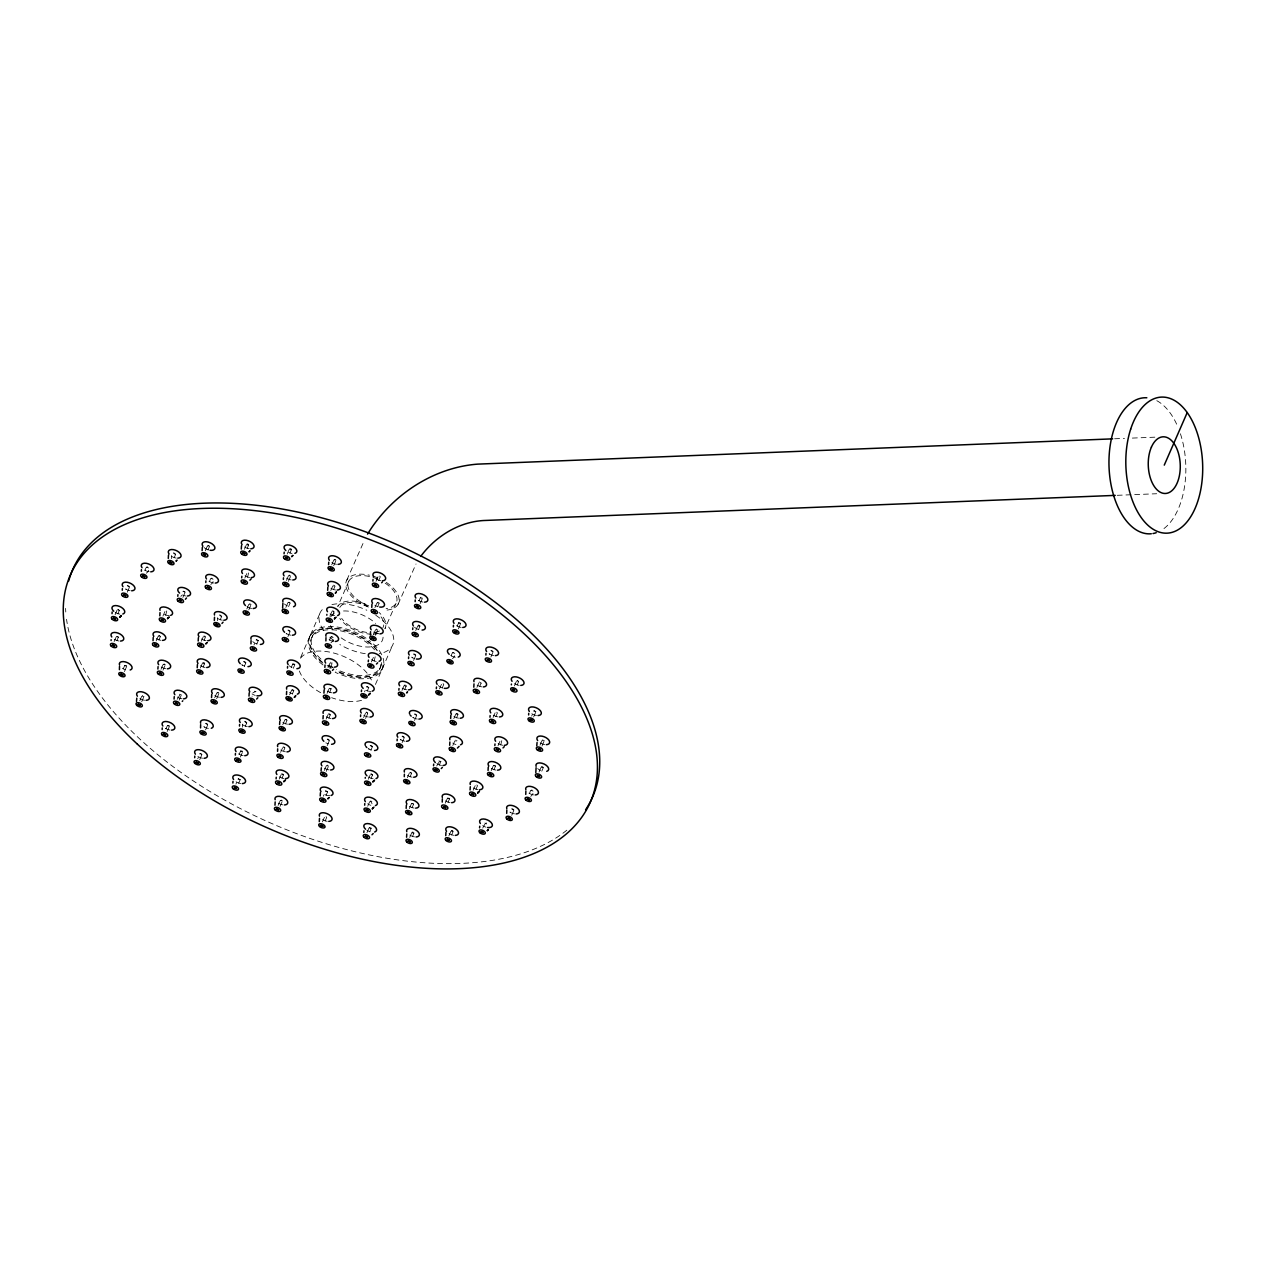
<?xml version="1.0" encoding="UTF-8"?>
<svg xmlns="http://www.w3.org/2000/svg" width="1266" height="1266" viewBox="0 0 1266 1266"><rect width="100%" height="100%" fill="white"/><g stroke="black" fill="none" stroke-linecap="round" stroke-linejoin="round"><path stroke-width="0.75" stroke-dasharray="5 3.75" d="M117.659 609.247L119.241 610.481L118.387 609.294M127.613 586.016C132.772 589.877 125.619 580.841 126.094 589.529M114.114 641.561L116.519 636.197M116.836 640.738L118.418 637.083L117.422 636.149M145.131 570.555C146.207 562.832 152.157 569.035 146.334 573.229M126.632 665.869L124.701 665.584L126.742 666.217M173.711 553.369C179.313 557.784 170.483 546.532 171.416 558.638M142.52 695.335L142.472 696.395L144.023 696.332M159.722 635.579L158.44 635.959L160.434 636.244M165.672 615.244L166.748 610.908M164.58 663.985L163.298 664.349L165.292 664.634M183.206 591.254L185.168 592.187L183.317 591.143L180.911 596.523M208.811 545.535L207.529 545.915L209.428 546.01M169.375 725.782L167.444 725.497L169.343 726.399M177.193 699.323L180.5 693.91M209.602 581.806C210.678 574.084 216.613 580.287 210.805 584.496M179.155 700.24L181.465 694.67M204.095 635.738L204.301 636.94L205.329 636.212M204.158 662.83C200.598 661.485 205.013 665.6 204.364 662.988M219.857 615.355C225.047 620.198 217.277 608.36 217.451 620.736M248.421 544.285C245.161 542.354 248.12 546.849 248.579 544.459M205.994 723.582C210.409 727.934 204.855 718.233 204.348 727.206M200.028 753.523L201.99 754.441L200.139 753.397L197.733 758.777M247.55 577.264L248.627 572.928M218.464 692.66L216.913 692.724L218.939 693.182M250.098 603.597L249.18 604.246L251.095 604.515M243.911 661.865C249.006 665.758 242.154 656.611 242.376 665.378M256.286 639.678L258.248 640.612L256.381 639.567L253.991 644.932M291.196 549.017C287.936 547.102 290.895 551.596 291.354 549.191M244.939 721.762C250.13 726.605 242.36 714.768 242.534 727.127M254.387 691.236C259.783 691.932 249.719 691.157 252.124 696.347M242.202 750.991L240.651 751.055L242.692 751.672M289.708 575.065L288.79 575.714L290.721 575.998M238.23 778.827L240.192 779.745L238.325 778.701L235.919 784.081M289.645 602.284L288.094 602.331L290.136 602.964M288.237 630.468C293.538 634.282 286.132 625.341 286.702 633.981M294.329 663.985L292.778 664.049L294.82 664.666M292.889 689.448C290.136 689.036 294.092 692.122 293.759 690.017M286.527 719.594L284.977 719.658L287.002 720.101M335.506 559.683L333.955 559.746L335.981 560.205M283.173 746.908L284.866 748.016L283.331 751.529M281.638 773.716L283.22 774.95L282.809 773.779M333.813 585.082L333.765 586.269L334.794 585.541M281.669 800.112L280.387 800.492L282.365 800.777M332.246 610.877L334.002 612.048L333.148 610.845M329.682 640.2C330.758 632.478 336.693 638.681 330.885 642.875M330.774 662.181L330.98 663.384L332.262 663.004M327.055 693.357L329.35 688.103L330.616 688.055M329.793 692.534L331.075 688.356M328.527 713.692L330.109 714.926L329.698 713.755M327.609 739.391C332.183 743.696 326.375 734.074 325.963 743.015M327.577 765.06L326.66 765.708L328.574 765.977M378.74 580.477L380.322 576.821L379.578 575.998M325.647 790.902L327.609 791.836L325.742 790.791L323.336 796.172M378.186 602.236L377.268 602.885L379.151 602.98M376.556 628.901L376.049 629.788L377.822 629.882M325.14 821.033L326.723 817.393L325.979 816.554M366.824 686.615L368.786 687.533L366.934 686.489L364.529 691.869M374.119 661.137L375.195 656.785M366.175 712.125L367.741 713.359L366.634 712.093M370.479 745.737C375.78 749.551 368.359 740.61 368.944 749.235M370.859 773.827L372.426 775.061L371.587 773.858M420.977 597.156L420.945 598.217L422.496 598.153M371.872 801.41C367.045 799.669 375.242 803.72 370.432 805.413M418.508 625.072C416.688 626.797 422.338 626.433 418.761 625.087M405.025 684.906C402.398 685.333 407.699 687.406 405.8 685.207M413.887 654.332C419.188 658.146 411.767 649.205 412.352 657.845M370.226 827.284C367.251 827.03 372.03 829.974 370.954 827.695M402.43 736.527C407.62 740.404 400.404 731.368 400.895 740.024M414.805 714.341C420.106 718.154 412.7 709.197 413.27 717.838M409.883 772.276L411.466 773.51M460.555 623.109L458.64 622.84L460.682 623.473M442.182 688.055L443.765 684.4L443.021 683.577M413.096 803.451L411.545 803.514L413.571 803.973M451.297 656.01C452.437 648.398 458.165 654.253 452.5 658.684M454.795 653.43L452.785 652.655M413.001 832.031C410.026 831.762 414.805 834.721 413.729 832.427M436.675 765.993L439.967 760.581M439.397 765.17L440.853 761.167M457.343 713.423C454.003 712.616 458.672 716.192 457.786 713.723M455.839 740.04L455.792 741.227L456.979 740.673M449.446 798.324L447.531 798.055L449.43 798.941M479.498 681.947L481.08 683.181M491.224 650.851C496.525 654.664 489.119 645.723 489.689 654.364M452.674 830.702C449.114 829.372 453.545 833.471 452.88 830.86M475.937 789.367L477.504 785.727L476.776 784.888M495.829 716.603L497.396 712.948L496.668 712.125M495.354 765.819L493.439 765.534L495.449 765.993M516.955 680.459L518.538 681.694L517.683 680.491M500.687 745.009L501.779 740.657M482.71 828.091L485.748 822.615M533.967 710.764L535.929 711.698L534.078 710.653L531.673 716.034M512.05 809.164C517.193 813.025 510.04 803.989 510.515 812.661M542.798 739.676L542.75 740.737L544.301 740.673M529.568 793.703C530.707 786.075 536.436 791.93 530.755 796.377M533.065 791.108L531.055 790.332M542.845 766.848L541.294 766.911L543.336 767.544M115.079 614.706L117.374 609.437M117.817 613.868L119.352 610.37M127.28 592.203L129.575 586.933M123.213 668.939L124.748 665.441M124.416 671.613L126.711 666.359M174.138 557.8L175.673 554.302M162.934 616.067L165.245 610.813L167.207 611.731M156.161 640.897L158.456 635.627M158.883 640.058L160.418 636.561M182.874 597.441L185.168 592.187M139.735 700.81L142.029 695.556M205.25 550.852L207.545 545.583M141.697 701.744L143.992 696.474M207.972 550.014L209.507 546.516M161.019 669.287L163.314 664.033M162.982 670.205L165.276 664.951M201.31 641.213L203.604 635.959M204.048 640.39L205.567 636.877M165.957 728.852L167.492 725.355M244.417 549.286L246.712 544.032M167.159 731.526L169.454 726.273M247.139 548.463L248.674 544.95M220.173 619.897L221.708 616.4M200.344 667.989L202.639 662.735M203.066 667.166L204.601 663.669M244.829 578.087L247.123 572.833L249.086 573.767M246.807 608.993L249.101 603.74M248.769 609.927L251.064 604.673M214.666 697.835L216.961 692.581M216.628 698.753L218.923 693.499M205.551 729.881L207.846 724.627M287.192 554.033L289.487 548.764M199.696 759.695L201.99 754.441M289.914 553.195L291.449 549.697M244.338 666.296L245.873 662.798M256.713 644.109L258.248 640.612M286.417 580.477L288.711 575.223M288.379 581.395L290.674 576.141M285.831 607.443L288.142 602.189M288.569 606.62L290.104 603.122M245.256 726.304L246.791 722.791M287.904 636.656L290.199 631.402M239.147 754.409L240.682 750.896M240.35 757.084L242.645 751.83M331.708 564.858L334.002 559.604M238.657 783.258L240.192 779.745M333.67 565.775L335.965 560.521M291.291 667.404L292.826 663.89M293.253 668.321L294.788 664.824M309.743 636.608L299.789 659.396A39.721 21.395 23.6 0 1 335.284 653.446A39.721 21.395 23.6 0 1 371.365 679.953M310.518 634.867L320.472 612.079M330.774 590.557L333.069 585.303M311.816 637.589L312.575 635.833M333.496 589.734L335.031 586.221M289.598 694.844L291.892 689.59M292.319 694.021L293.854 690.524M329.84 616.257L332.135 611.003M282.729 724.753L285.024 719.499M346.805 580.113L364.323 540.503M332.578 615.434L334.097 611.921M285.451 723.93L286.986 720.433M348.846 581.078L337.753 606.493A26.095 14.068 23.6 0 1 368.216 605.275M280.609 752.352L282.904 747.098M279.232 779.081L281.527 773.827M327.989 667.657L330.284 662.403M281.97 778.258L283.489 774.745M329.951 668.59L332.246 663.321M278.093 805.429L280.403 800.159M376.018 581.3L378.312 576.046L380.275 576.964M280.071 806.347L282.365 801.093M326.137 719.056L328.432 713.802M374.878 607.633L377.173 602.379M328.859 718.233L330.394 714.736M377.616 606.81L379.135 603.312M373.517 634.361L375.812 629.107M327.166 745.69L329.461 740.436M375.48 635.295L377.774 630.041M396.036 603.296L384.927 628.711A26.095 14.068 23.6 0 0 379.088 612.475M371.397 661.96L373.692 656.706L375.654 657.624M324.27 770.472L326.565 765.202M398.094 604.262L416.023 563.971M326.232 771.39L328.527 766.136M367.251 691.046L368.786 687.533M379.484 669.461L380.243 667.704M326.074 795.333L327.609 791.836M375.432 684.447L381.557 670.426M382.316 668.67L392.27 645.897M363.595 717.569L365.89 712.315M365.558 718.502L367.852 713.233M322.419 821.871L324.713 816.617L326.675 817.535M418.951 600.891L420.486 597.378M420.154 603.565L422.448 598.312M415.723 630.563L418.017 625.309M418.46 629.74L419.995 626.227M370.906 750.168L372.441 746.655M413.555 660.52L415.849 655.25M401.987 690.381L404.281 685.128M404.724 689.559L406.244 686.045M368.279 779.27L370.574 774.017M371.001 778.448L372.536 774.934M367.71 806.236L370.004 800.982M402.097 742.699L404.392 737.445M414.473 720.512L416.767 715.258M366.934 832.696L369.229 827.442M457.153 626.195L458.688 622.698M369.656 831.873L371.191 828.36M458.355 628.87L460.65 623.616M439.46 688.894L441.755 683.624L443.717 684.558M407.32 777.72L409.614 772.466M410.042 776.897L411.577 773.384M409.298 808.626L411.592 803.372M412.02 807.803L413.555 804.29M453.766 718.724L456.077 713.47M456.504 717.901L458.039 714.388M409.709 837.427L412.004 832.173M476.918 687.391L479.213 682.137M412.431 836.604L413.966 833.107M490.892 657.038L493.186 651.784M452.801 745.5L455.095 740.246M479.656 686.568L481.191 683.07M445.284 803.15L447.578 797.896M448.006 802.327L449.541 798.83M493.107 717.426L495.402 712.172L497.364 713.106M448.876 835.877L451.171 830.623M514.392 685.903L516.686 680.649M451.598 835.054L453.133 831.54M517.114 685.08L518.649 681.567M473.215 790.206L475.51 784.952L477.472 785.87M497.965 745.832L500.26 740.578L502.222 741.496M491.176 770.646L493.471 765.392M493.914 769.823L495.433 766.31M533.635 716.952L535.929 711.698M539.996 745.152L542.307 739.898M511.701 815.336L514.012 810.082M541.975 746.085L544.269 740.816M539.031 772.023L541.326 766.769M541.769 771.2L543.288 767.687M148.628 567.975L146.634 567.2M118.371 637.241L116.377 636.45M213.099 579.227L211.09 578.451M181.449 694.987L179.456 694.211M333.18 637.621L331.17 636.845M331.312 689.02L329.318 688.245M440.932 761.657L438.922 760.882M1114.602 438.78L1124.461 438.4M1132.358 438.083L1156.016 437.134M1117.213 495.307L1156.697 493.74M410.358 772.244L411.497 772.893M283.901 746.94L284.866 747.7M486.524 822.916L486.476 823.976L484.973 822.979M386.304 582.376A28.374 15.287 23.6 0 1 385.291 610.196M368.374 607.047A28.374 15.287 23.6 0 1 345.745 583.99A28.374 15.287 23.6 0 1 369.53 575.191M373.027 576.125A28.374 15.287 23.6 0 1 379.911 578.799M1156.808 400.689A68.095 38.391 87.7 0 1 1177.554 426.199M1180.418 433.763A68.095 38.391 87.7 0 1 1162.615 529.52M378.328 633.38A26.095 14.068 23.6 0 1 373.169 634.171M371.729 634.187A26.095 14.068 23.6 0 1 339.794 618.457M385.196 583.167A26.095 14.068 23.6 0 1 386.098 608.63M368.707 605.86A26.095 14.068 23.6 0 1 347.881 584.655A26.095 14.068 23.6 0 1 369.767 576.552M372.979 577.407A26.095 14.068 23.6 0 1 379.309 579.875M566.82 830.195A283.726 152.869 23.6 0 1 277.697 826.065A283.726 152.869 23.6 0 1 66.544 619.296M65.785 612A283.726 152.869 23.6 0 1 65.595 608.408M383.076 637.194A28.374 15.287 23.6 0 1 367.662 647.021A28.374 15.287 23.6 0 1 339.652 636.735M332.942 629.914A28.374 15.287 23.6 0 1 330.426 625.23M330.727 616.906A28.374 15.287 23.6 0 1 337.895 611.826M343.513 610.972A28.374 15.287 23.6 0 1 375.654 623.426M379.436 630.974A23.832 12.834 23.6 0 1 373.802 632.604M366.681 632.414A23.832 12.834 23.6 0 1 341.678 618.378M339.794 607.458A23.832 12.834 23.6 0 1 367.615 606.351M381.019 616.811A23.832 12.834 23.6 0 1 382.886 627.746M361.554 700.32A39.721 21.395 23.6 0 1 331.629 697.708M320.646 692.692A39.721 21.395 23.6 0 1 299.377 671.027M383.028 664.998A39.721 21.395 23.6 0 1 335.189 672.278M323.02 664.966A39.721 21.395 23.6 0 1 321.232 629.123A39.721 21.395 23.6 0 1 378.423 652.212M380.876 664.334A37.426 20.161 23.6 0 1 335.791 671.186M322.877 663.178A37.426 20.161 23.6 0 1 321.96 630.705A37.426 20.161 23.6 0 1 374.609 649.822M381.652 662.577A37.426 20.161 23.6 0 1 336.55 669.445M333.085 667.673A37.426 20.161 23.6 0 1 328.131 664.713M320.963 659.111A37.426 20.161 23.6 0 1 325.568 628.363A37.426 20.161 23.6 0 1 377.3 650.534M373.423 643.983A39.721 21.395 23.6 0 1 378.392 672.958A39.721 21.395 23.6 0 1 335.949 670.521M331.36 668.147A39.721 21.395 23.6 0 1 327.024 665.505M322.244 662.023A39.721 21.395 23.6 0 1 317.877 628.696A39.721 21.395 23.6 0 1 370.574 641.514M375.765 615.244A39.721 21.395 23.6 0 1 379.262 653.683M365.257 653.683A39.721 21.395 23.6 0 1 339.826 644.521M333.733 640.438A39.721 21.395 23.6 0 1 329.35 636.782M323.59 630.294A39.721 21.395 23.6 0 1 324.397 607.807M331.945 604.594A39.721 21.395 23.6 0 1 366.824 610.244M282.904 804.86A6.805 3.671 23.6 0 1 276.748 801.964M292.003 667.578A6.805 3.671 23.6 0 1 289.17 665.694M292.731 693.91A6.805 3.671 23.6 0 1 289.55 692.407M370.891 691.394A6.805 3.671 23.6 0 1 366.016 690.287M332.784 667.103A6.805 3.671 23.6 0 1 327.941 665.22M202.528 758.207A6.805 3.671 23.6 0 1 197.686 756.34M169.992 730.039A6.805 3.671 23.6 0 1 165.15 728.172M455.333 657.212A6.805 3.671 23.6 0 1 450.49 655.329M335.569 589.988A6.805 3.671 23.6 0 1 330.727 588.12M331.866 692.803A6.805 3.671 23.6 0 1 325.71 689.907M378.028 606.699A6.805 3.671 23.6 0 1 374.831 605.195M291.212 579.923A6.805 3.671 23.6 0 1 286.369 578.04M418.872 629.629A6.805 3.671 23.6 0 1 414.378 627.097M144.53 700.256A6.805 3.671 23.6 0 1 139.687 698.373M219.461 697.265A6.805 3.671 23.6 0 1 213.305 694.369M255.273 695.398A6.805 3.671 23.6 0 1 252.076 693.895M240.73 783.512A6.805 3.671 23.6 0 1 235.872 781.644M406.797 689.812A6.805 3.671 23.6 0 1 401.939 687.944M330.932 718.502A6.805 3.671 23.6 0 1 326.09 716.619M182.003 698.769A6.805 3.671 23.6 0 1 177.145 696.886M368.406 717.015A6.805 3.671 23.6 0 1 363.548 715.132M373.09 778.717A6.805 3.671 23.6 0 1 368.232 776.833M455.95 744.566A6.805 3.671 23.6 0 1 452.753 743.063M119.89 614.137A6.805 3.671 23.6 0 1 115.032 612.253M458.577 718.17A6.805 3.671 23.6 0 1 452.421 715.258M378.312 633.807A6.805 3.671 23.6 0 1 373.47 631.924M412.115 777.166A6.805 3.671 23.6 0 1 407.272 775.283M414.726 658.652A6.805 3.671 23.6 0 1 411.545 657.149M441.47 765.424A6.805 3.671 23.6 0 1 436.628 763.556M149.182 571.741A6.805 3.671 23.6 0 1 144.324 569.874M287.319 605.86A6.805 3.671 23.6 0 1 284.486 603.993M249.212 548.732A6.805 3.671 23.6 0 1 244.37 546.849M176.211 558.069A6.805 3.671 23.6 0 1 171.369 556.185M251.602 608.44A6.805 3.671 23.6 0 1 246.759 606.556M130.129 590.716A6.805 3.671 23.6 0 1 125.271 588.832M334.651 615.687A6.805 3.671 23.6 0 1 329.793 613.82M208.384 549.903A6.805 3.671 23.6 0 1 203.889 547.387M208.384 728.393A6.805 3.671 23.6 0 1 202.228 725.497M247.329 726.573A6.805 3.671 23.6 0 1 242.486 724.69M285.404 751.798A6.805 3.671 23.6 0 1 280.561 749.915M329.081 769.902A6.805 3.671 23.6 0 1 324.223 768.019M284.043 778.527A6.805 3.671 23.6 0 1 279.185 776.644M370.843 805.303A6.805 3.671 23.6 0 1 367.662 803.799M329.698 795.697A6.805 3.671 23.6 0 1 323.305 793.719M243.199 755.596A6.805 3.671 23.6 0 1 237.043 752.7M165.814 668.733A6.805 3.671 23.6 0 1 159.658 665.821M185.706 595.954A6.805 3.671 23.6 0 1 182.399 594.941M497.902 716.873A6.805 3.671 23.6 0 1 491.746 713.977M169.296 615.592A6.805 3.671 23.6 0 1 162.887 613.63M450.079 802.597A6.805 3.671 23.6 0 1 445.236 800.713M160.956 640.327A6.805 3.671 23.6 0 1 154.8 637.431M478.01 789.636A6.805 3.671 23.6 0 1 473.168 787.769M495.987 770.092A6.805 3.671 23.6 0 1 491.129 768.209M502.76 745.263A6.805 3.671 23.6 0 1 496.604 742.367M414.093 808.072A6.805 3.671 23.6 0 1 407.937 805.16M249.624 577.533A6.805 3.671 23.6 0 1 244.781 575.65M213.637 583.009A6.805 3.671 23.6 0 1 208.795 581.126M376.192 661.406A6.805 3.671 23.6 0 1 370.036 658.494M442.594 687.944A6.805 3.671 23.6 0 1 438.099 685.428M371.318 750.058A6.805 3.671 23.6 0 1 368.137 748.554M481.729 686.837A6.805 3.671 23.6 0 1 476.871 684.953M333.718 641.403A6.805 3.671 23.6 0 1 327.562 638.491M404.93 741.227A6.805 3.671 23.6 0 1 400.088 739.344M257.125 643.998A6.805 3.671 23.6 0 1 252.63 641.482M519.187 685.349A6.805 3.671 23.6 0 1 514.344 683.466M118.909 641.007A6.805 3.671 23.6 0 1 114.067 639.124M290.737 635.168A6.805 3.671 23.6 0 1 285.894 633.285M125.587 669.761A6.805 3.671 23.6 0 1 122.406 668.258M244.749 666.185A6.805 3.671 23.6 0 1 241.553 664.682M461.188 627.382A6.805 3.671 23.6 0 1 456.346 625.515M536.467 715.464A6.805 3.671 23.6 0 1 531.625 713.581M544.807 744.598A6.805 3.671 23.6 0 1 539.965 742.715M336.503 564.288A6.805 3.671 23.6 0 1 330.347 561.392M380.813 580.73A6.805 3.671 23.6 0 1 374.673 577.834M493.724 655.551A6.805 3.671 23.6 0 1 488.882 653.667M540.519 770.44A6.805 3.671 23.6 0 1 537.686 768.557M291.987 553.464A6.805 3.671 23.6 0 1 288.664 552.451M423.002 602.078A6.805 3.671 23.6 0 1 418.144 600.195M533.603 794.89A6.805 3.671 23.6 0 1 528.745 793.007M222.246 620.166A6.805 3.671 23.6 0 1 217.404 618.283M206.121 640.659A6.805 3.671 23.6 0 1 201.262 638.776M414.504 836.873A6.805 3.671 23.6 0 1 409.662 834.99M327.214 821.302A6.805 3.671 23.6 0 1 321.058 818.406M485.843 827.141A6.805 3.671 23.6 0 1 482.663 825.654M205.139 667.435A6.805 3.671 23.6 0 1 198.999 664.539M328.337 743.822A6.805 3.671 23.6 0 1 326.691 743.189M514.55 813.848A6.805 3.671 23.6 0 1 509.692 811.981M287.524 724.199A6.805 3.671 23.6 0 1 281.369 721.303M417.321 719.041A6.805 3.671 23.6 0 1 412.463 717.157M453.671 835.307A6.805 3.671 23.6 0 1 447.515 832.411M370.068 831.762A6.805 3.671 23.6 0 1 366.887 830.259"/><path stroke-width="1.5" d="M153.233 637.399L153.028 640.659M160.007 612.57L159.817 615.846M168.489 555.141L168.283 558.401M197.417 664.508L197.227 667.768M198.382 637.716L198.192 640.992M202.323 547.355L202.117 550.615M211.739 694.338L211.533 697.598M214.524 617.238L214.318 620.498M241.489 545.788L241.284 549.048M249.196 692.85L249.006 696.11M275.181 801.932L274.975 805.192M277.681 748.855L277.571 751.308M279.802 721.256L279.596 724.532M286.67 691.363L286.464 694.623M319.491 818.374L319.285 821.634M320.425 792.674L320.219 795.934M323.21 715.559L323.004 718.835M324.128 689.859L323.938 693.135M327.847 587.06L327.657 590.32M371.951 604.135L371.761 607.411M404.392 774.222L404.281 776.675M406.37 805.129L406.164 808.388M406.782 833.946L406.576 837.206M445.949 832.379L445.743 835.639M449.873 742.003L449.683 745.278M450.854 715.227L450.649 718.487M470.287 786.708L470.082 789.968M473.99 683.909L473.8 687.169M488.249 767.149L488.059 770.424M112.152 612.016L112.041 613.662M122.375 588.595L122.28 590.225M141.428 569.637L141.333 571.267M136.791 698.136L136.491 701.396M158.076 666.612L157.886 669.049M162.254 727.934L162.159 729.564M174.249 696.648L174.075 699.085M194.79 756.103L194.695 757.733M205.899 580.888L205.804 582.518M232.991 781.407L232.881 783.037M235.444 753.476L235.349 755.106M239.591 724.453L239.496 726.083M283.473 577.802L283.378 579.432M287.588 666.47L287.477 668.1M328.764 562.183L328.574 564.62M325.046 664.982L324.856 667.419M321.342 767.782L321.042 771.041M360.652 714.894L360.557 716.524M370.574 631.687L370.273 634.946M364.766 803.562L364.671 805.192M397.192 739.107L397.097 740.737M408.649 656.912L408.554 658.542M412.795 627.889L412.684 629.519M415.248 599.957L415.153 601.587M453.45 625.262L453.355 626.907M485.986 653.43L485.891 655.06M528.729 713.344L528.634 714.974M537.069 742.477L536.768 745.737M111.076 640.517L111.139 639.71M119.415 669.651L119.51 666.375M177.936 594.656L177.778 596.286M200.55 727.903L200.645 724.643M241.853 576.236L241.695 577.866M250.953 643.888L251.048 640.628M284.217 552.166L284.059 553.796M276.257 777.229L276.115 778.843M326.802 615.213L326.865 614.39M325.884 640.913L325.979 637.653M361.554 690.002L361.396 691.632M373.043 579.432L372.9 581.062M368.422 660.108L368.264 661.722M365.241 778.226L365.304 777.419M363.959 830.828L363.801 832.458M399.012 688.514L398.869 690.144M436.485 687.027L436.327 688.657M433.7 764.126L433.542 765.756M442.245 802.106L442.34 798.846M479.735 826.223L479.577 827.853M490.132 715.575L489.974 717.205M494.99 743.965L494.832 745.595M511.353 684.859L511.417 684.051M506.701 813.373L506.811 810.098M525.754 794.399L525.865 791.139M282.603 608.028L282.904 603.138M535.803 772.592L536.088 767.702M1164.261 465.128L1187.223 412.558M367.536 534.141C390.83 495.829 432.513 467.581 477.63 464.131L1112.64 438.859M420.66 556.423C435.377 536.626 458.419 522.067 483.359 520.532L1115.235 495.386M368.485 695.24L369.577 693.958M185.406 599.245L186.529 597.979M221.946 623.442L223.069 622.192M256.618 699.069L257.837 697.74M294.203 697.408L295.215 696.316L294.646 696.933M332.483 670.379L333.607 669.128M457.422 748.064L459.099 746.354M477.709 792.927L479.498 791.044M177.034 560.094L176.021 561.186L176.56 560.601M250.035 550.757L249.022 551.849L249.56 551.264M249.877 580.176L251.111 578.942M182.241 701.411L182.81 700.794M381.636 582.771L382.316 582.138M376.445 664.049L377.695 662.814M407.605 691.853L406.608 692.929L407.146 692.344M371.982 834.785L373.233 833.534M441.28 768.557L442.388 767.386M503.013 747.921L504.264 746.671M120.238 616.669L121.378 615.545M168.093 618.045L169.233 616.922M334.999 618.219L336.139 617.096M294.756 696.822L295.88 695.699M284.391 781.059L285.53 779.935M373.438 781.249L374.578 780.125M372.869 808.214L373.992 807.091M1151.3 533.761A68.095 38.391 87.7 0 1 1109.016 466.474A68.095 38.391 87.7 0 1 1146.838 397.777M1156.254 532.701A68.095 38.391 87.7 0 1 1152.962 533.54M68.633 581.062A283.726 152.869 23.6 0 1 396.1 544.222A283.726 152.869 23.6 0 1 585.572 809.797M275.149 799.732A6.805 3.671 23.6 0 1 279.311 796.33A6.805 3.671 23.6 0 1 287.24 800.777A6.805 3.671 23.6 0 1 284.47 804.954M288.173 664.587A6.805 3.671 23.6 0 1 290.721 660.029A6.805 3.671 23.6 0 1 299.425 664.128A6.805 3.671 23.6 0 1 296.877 668.685M286.638 689.147A6.805 3.671 23.6 0 1 294.661 686.837A6.805 3.671 23.6 0 1 297.304 694.179M363.168 688.403A6.805 3.671 23.6 0 1 363.374 682.96A6.805 3.671 23.6 0 1 372.441 685.745A6.805 3.671 23.6 0 1 372.236 691.189M325.647 663.083A6.805 3.671 23.6 0 1 328.179 658.542A6.805 3.671 23.6 0 1 336.883 662.64A6.805 3.671 23.6 0 1 334.351 667.182M195.391 754.204A6.805 3.671 23.6 0 1 197.923 749.662A6.805 3.671 23.6 0 1 206.627 753.761A6.805 3.671 23.6 0 1 204.095 758.302M162.855 726.035A6.805 3.671 23.6 0 1 165.387 721.493A6.805 3.671 23.6 0 1 174.091 725.592A6.805 3.671 23.6 0 1 171.559 730.134M449.177 654.3A6.805 3.671 23.6 0 1 449.383 648.857A6.805 3.671 23.6 0 1 458.434 651.642A6.805 3.671 23.6 0 1 458.245 657.086M328.432 585.984A6.805 3.671 23.6 0 1 330.964 581.442A6.805 3.671 23.6 0 1 339.668 585.541A6.805 3.671 23.6 0 1 337.136 590.083M324.713 688.783A6.805 3.671 23.6 0 1 327.261 684.241A6.805 3.671 23.6 0 1 335.965 688.34A6.805 3.671 23.6 0 1 333.417 692.882M372.536 603.075A6.805 3.671 23.6 0 1 375.575 598.517A6.805 3.671 23.6 0 1 384.231 603.376A6.805 3.671 23.6 0 1 379.689 607.079M284.075 575.903A6.805 3.671 23.6 0 1 286.607 571.362A6.805 3.671 23.6 0 1 295.31 575.46A6.805 3.671 23.6 0 1 292.778 580.002M413.381 625.99A6.805 3.671 23.6 0 1 415.928 621.448A6.805 3.671 23.6 0 1 424.632 625.546A6.805 3.671 23.6 0 1 422.084 630.088M137.393 696.237A6.805 3.671 23.6 0 1 139.925 691.695A6.805 3.671 23.6 0 1 148.628 695.794A6.805 3.671 23.6 0 1 146.096 700.335M212.324 693.262A6.805 3.671 23.6 0 1 214.856 688.72A6.805 3.671 23.6 0 1 223.56 692.818A6.805 3.671 23.6 0 1 221.028 697.36M249.782 691.774A6.805 3.671 23.6 0 1 252.82 687.216A6.805 3.671 23.6 0 1 261.476 692.075A6.805 3.671 23.6 0 1 256.935 695.778M233.577 779.508A6.805 3.671 23.6 0 1 236.125 774.966A6.805 3.671 23.6 0 1 244.829 779.065A6.805 3.671 23.6 0 1 242.281 783.607M399.645 685.808A6.805 3.671 23.6 0 1 402.192 681.266A6.805 3.671 23.6 0 1 410.896 685.365A6.805 3.671 23.6 0 1 408.348 689.907M323.178 713.359A6.805 3.671 23.6 0 1 327.34 709.973A6.805 3.671 23.6 0 1 335.268 714.42A6.805 3.671 23.6 0 1 332.499 718.597M174.85 694.749A6.805 3.671 23.6 0 1 177.382 690.207A6.805 3.671 23.6 0 1 186.086 694.306A6.805 3.671 23.6 0 1 183.554 698.848M361.253 712.995A6.805 3.671 23.6 0 1 363.785 708.454A6.805 3.671 23.6 0 1 372.489 712.552A6.805 3.671 23.6 0 1 369.957 717.094M366.934 775.821A6.805 3.671 23.6 0 1 367.124 770.361A6.805 3.671 23.6 0 1 376.192 773.146A6.805 3.671 23.6 0 1 375.986 778.59M449.857 739.803A6.805 3.671 23.6 0 1 457.881 737.492A6.805 3.671 23.6 0 1 460.523 744.819M113.734 611.241A6.805 3.671 23.6 0 1 113.924 605.781A6.805 3.671 23.6 0 1 122.992 608.566A6.805 3.671 23.6 0 1 122.802 614.026M451.424 714.151A6.805 3.671 23.6 0 1 453.972 709.609A6.805 3.671 23.6 0 1 462.676 713.707A6.805 3.671 23.6 0 1 460.128 718.249M371.175 629.788A6.805 3.671 23.6 0 1 373.707 625.246A6.805 3.671 23.6 0 1 382.411 629.344A6.805 3.671 23.6 0 1 379.879 633.886M404.36 772.023A6.805 3.671 23.6 0 1 408.538 768.636A6.805 3.671 23.6 0 1 416.467 773.083A6.805 3.671 23.6 0 1 413.681 777.245M409.25 655.013A6.805 3.671 23.6 0 1 412.273 650.471A6.805 3.671 23.6 0 1 420.929 655.329A6.805 3.671 23.6 0 1 416.387 659.032M435.314 762.528A6.805 3.671 23.6 0 1 435.931 756.973A6.805 3.671 23.6 0 1 445.284 760.597A6.805 3.671 23.6 0 1 443.037 765.519M142.029 567.738A6.805 3.671 23.6 0 1 144.561 563.196A6.805 3.671 23.6 0 1 153.265 567.295A6.805 3.671 23.6 0 1 150.733 571.836M282.888 601.746A6.805 3.671 23.6 0 1 290.911 599.435A6.805 3.671 23.6 0 1 293.554 606.762M242.075 544.712A6.805 3.671 23.6 0 1 244.607 540.171A6.805 3.671 23.6 0 1 253.311 544.269A6.805 3.671 23.6 0 1 250.779 548.811M169.074 554.065A6.805 3.671 23.6 0 1 171.606 549.523A6.805 3.671 23.6 0 1 180.31 553.622A6.805 3.671 23.6 0 1 177.778 558.164M245.446 605.544A6.805 3.671 23.6 0 1 246.063 599.989A6.805 3.671 23.6 0 1 255.416 603.613A6.805 3.671 23.6 0 1 253.168 608.535M122.976 586.696A6.805 3.671 23.6 0 1 125.508 582.154A6.805 3.671 23.6 0 1 134.212 586.253A6.805 3.671 23.6 0 1 131.68 590.795M327.498 611.684A6.805 3.671 23.6 0 1 329.556 607.174A6.805 3.671 23.6 0 1 338.117 610.497A6.805 3.671 23.6 0 1 337.563 615.577M202.908 546.279A6.805 3.671 23.6 0 1 205.947 541.721A6.805 3.671 23.6 0 1 214.603 546.58A6.805 3.671 23.6 0 1 210.045 550.283M200.629 723.25A6.805 3.671 23.6 0 1 208.653 720.94A6.805 3.671 23.6 0 1 211.295 728.282M240.192 722.554A6.805 3.671 23.6 0 1 242.724 718.012A6.805 3.671 23.6 0 1 251.428 722.111A6.805 3.671 23.6 0 1 248.896 726.652M277.65 746.655A6.805 3.671 23.6 0 1 281.812 743.269A6.805 3.671 23.6 0 1 289.74 747.715A6.805 3.671 23.6 0 1 286.971 751.877M321.928 765.898A6.805 3.671 23.6 0 1 324.46 761.341A6.805 3.671 23.6 0 1 333.164 765.439A6.805 3.671 23.6 0 1 330.632 769.997M276.89 774.507A6.805 3.671 23.6 0 1 279.438 769.965A6.805 3.671 23.6 0 1 288.142 774.064A6.805 3.671 23.6 0 1 285.594 778.606M365.368 801.679A6.805 3.671 23.6 0 1 367.425 797.169A6.805 3.671 23.6 0 1 375.986 800.476A6.805 3.671 23.6 0 1 375.416 805.572M320.994 791.598A6.805 3.671 23.6 0 1 323.067 787.088A6.805 3.671 23.6 0 1 331.629 790.395A6.805 3.671 23.6 0 1 331.059 795.491M236.046 751.593A6.805 3.671 23.6 0 1 238.578 747.035A6.805 3.671 23.6 0 1 247.281 751.134A6.805 3.671 23.6 0 1 244.749 755.691M158.677 664.713A6.805 3.671 23.6 0 1 161.209 660.172A6.805 3.671 23.6 0 1 169.913 664.27A6.805 3.671 23.6 0 1 167.381 668.812M179.55 593.058A6.805 3.671 23.6 0 1 180.168 587.503A6.805 3.671 23.6 0 1 189.52 591.127A6.805 3.671 23.6 0 1 187.273 596.049M490.765 712.869A6.805 3.671 23.6 0 1 493.297 708.311A6.805 3.671 23.6 0 1 502.001 712.41A6.805 3.671 23.6 0 1 499.469 716.967M159.991 610.37A6.805 3.671 23.6 0 1 168.014 608.06A6.805 3.671 23.6 0 1 170.657 615.387M442.325 797.453A6.805 3.671 23.6 0 1 446.502 794.067A6.805 3.671 23.6 0 1 454.431 798.514A6.805 3.671 23.6 0 1 451.645 802.691M153.819 636.323A6.805 3.671 23.6 0 1 156.351 631.781A6.805 3.671 23.6 0 1 165.055 635.88A6.805 3.671 23.6 0 1 162.523 640.422M470.256 784.509A6.805 3.671 23.6 0 1 474.434 781.106A6.805 3.671 23.6 0 1 482.362 785.569A6.805 3.671 23.6 0 1 479.577 789.731M488.834 766.072A6.805 3.671 23.6 0 1 491.366 761.531A6.805 3.671 23.6 0 1 500.07 765.629A6.805 3.671 23.6 0 1 497.538 770.171M495.623 741.259A6.805 3.671 23.6 0 1 498.155 736.717A6.805 3.671 23.6 0 1 506.859 740.816A6.805 3.671 23.6 0 1 504.327 745.357M406.956 804.052A6.805 3.671 23.6 0 1 409.488 799.511A6.805 3.671 23.6 0 1 418.191 803.609A6.805 3.671 23.6 0 1 415.659 808.151M242.486 573.53A6.805 3.671 23.6 0 1 245.018 568.972A6.805 3.671 23.6 0 1 253.722 573.071A6.805 3.671 23.6 0 1 251.19 577.628M206.5 578.989A6.805 3.671 23.6 0 1 209.032 574.447A6.805 3.671 23.6 0 1 217.736 578.546A6.805 3.671 23.6 0 1 215.204 583.088M369.055 657.386A6.805 3.671 23.6 0 1 371.112 652.876A6.805 3.671 23.6 0 1 379.673 656.199A6.805 3.671 23.6 0 1 379.104 661.279M437.118 684.32A6.805 3.671 23.6 0 1 440.157 679.763A6.805 3.671 23.6 0 1 448.813 684.621A6.805 3.671 23.6 0 1 444.255 688.324M365.225 745.294A6.805 3.671 23.6 0 1 369.387 741.908A6.805 3.671 23.6 0 1 377.315 746.354A6.805 3.671 23.6 0 1 374.546 750.516M366.824 747.541A6.805 3.671 23.6 0 1 365.842 746.418M473.975 681.694A6.805 3.671 23.6 0 1 478.137 678.307A6.805 3.671 23.6 0 1 486.065 682.754A6.805 3.671 23.6 0 1 483.28 686.932M325.963 636.26A6.805 3.671 23.6 0 1 330.141 632.873A6.805 3.671 23.6 0 1 338.069 637.32A6.805 3.671 23.6 0 1 335.284 641.482M397.793 737.208A6.805 3.671 23.6 0 1 400.325 732.666A6.805 3.671 23.6 0 1 409.029 736.765A6.805 3.671 23.6 0 1 406.497 741.306M251.032 639.235A6.805 3.671 23.6 0 1 255.194 635.849A6.805 3.671 23.6 0 1 263.122 640.295A6.805 3.671 23.6 0 1 260.353 644.473M512.05 681.33A6.805 3.671 23.6 0 1 514.582 676.788A6.805 3.671 23.6 0 1 523.285 680.886A6.805 3.671 23.6 0 1 520.753 685.428M111.772 636.988A6.805 3.671 23.6 0 1 114.304 632.446A6.805 3.671 23.6 0 1 123.008 636.545A6.805 3.671 23.6 0 1 120.476 641.087M284.597 632.272A6.805 3.671 23.6 0 1 285.214 626.717A6.805 3.671 23.6 0 1 294.551 630.326A6.805 3.671 23.6 0 1 292.304 635.247M119.495 664.998A6.805 3.671 23.6 0 1 127.518 662.688A6.805 3.671 23.6 0 1 130.161 670.015M240.255 663.669A6.805 3.671 23.6 0 1 240.872 658.114A6.805 3.671 23.6 0 1 250.209 661.738A6.805 3.671 23.6 0 1 247.962 666.66M454.035 623.378A6.805 3.671 23.6 0 1 456.583 618.837A6.805 3.671 23.6 0 1 465.287 622.935A6.805 3.671 23.6 0 1 462.739 627.477M529.33 711.46A6.805 3.671 23.6 0 1 531.862 706.903A6.805 3.671 23.6 0 1 540.566 711.001A6.805 3.671 23.6 0 1 538.034 715.559M537.654 740.578A6.805 3.671 23.6 0 1 540.202 736.037A6.805 3.671 23.6 0 1 548.906 740.135A6.805 3.671 23.6 0 1 546.358 744.677M329.366 560.284A6.805 3.671 23.6 0 1 331.898 555.742A6.805 3.671 23.6 0 1 340.601 559.841A6.805 3.671 23.6 0 1 338.069 564.383M373.676 576.726A6.805 3.671 23.6 0 1 376.208 572.185A6.805 3.671 23.6 0 1 384.911 576.283A6.805 3.671 23.6 0 1 382.379 580.825M486.587 651.547A6.805 3.671 23.6 0 1 489.119 646.989A6.805 3.671 23.6 0 1 497.823 651.088A6.805 3.671 23.6 0 1 495.291 655.646M536.088 766.326A6.805 3.671 23.6 0 1 544.111 764.015A6.805 3.671 23.6 0 1 546.738 771.342M285.831 550.568A6.805 3.671 23.6 0 1 286.037 545.108A6.805 3.671 23.6 0 1 295.089 547.893A6.805 3.671 23.6 0 1 294.899 553.353M415.849 598.074A6.805 3.671 23.6 0 1 418.381 593.517A6.805 3.671 23.6 0 1 427.085 597.615A6.805 3.671 23.6 0 1 424.553 602.173M525.849 789.747A6.805 3.671 23.6 0 1 530.011 786.36A6.805 3.671 23.6 0 1 537.939 790.807A6.805 3.671 23.6 0 1 535.154 794.969M214.492 615.039A6.805 3.671 23.6 0 1 218.67 611.636A6.805 3.671 23.6 0 1 226.598 616.083A6.805 3.671 23.6 0 1 223.813 620.261M198.968 636.64A6.805 3.671 23.6 0 1 201.5 632.098A6.805 3.671 23.6 0 1 210.203 636.197A6.805 3.671 23.6 0 1 207.671 640.738M406.766 831.73A6.805 3.671 23.6 0 1 410.928 828.344A6.805 3.671 23.6 0 1 418.856 832.791A6.805 3.671 23.6 0 1 416.071 836.968M319.459 816.174A6.805 3.671 23.6 0 1 323.637 812.772A6.805 3.671 23.6 0 1 331.565 817.219A6.805 3.671 23.6 0 1 328.78 821.397M480.368 823.517A6.805 3.671 23.6 0 1 483.406 818.975A6.805 3.671 23.6 0 1 492.063 823.818A6.805 3.671 23.6 0 1 487.505 827.521M198.002 663.431A6.805 3.671 23.6 0 1 200.534 658.874A6.805 3.671 23.6 0 1 209.238 662.973A6.805 3.671 23.6 0 1 206.706 667.53M323.843 741.306A6.805 3.671 23.6 0 1 324.46 735.752A6.805 3.671 23.6 0 1 333.813 739.376A6.805 3.671 23.6 0 1 331.565 744.297M506.796 808.721A6.805 3.671 23.6 0 1 510.958 805.318A6.805 3.671 23.6 0 1 518.886 809.765A6.805 3.671 23.6 0 1 516.101 813.943M280.387 720.196A6.805 3.671 23.6 0 1 282.919 715.638A6.805 3.671 23.6 0 1 291.623 719.737A6.805 3.671 23.6 0 1 289.091 724.294M409.567 713.897A6.805 3.671 23.6 0 1 413.729 710.511A6.805 3.671 23.6 0 1 421.657 714.958A6.805 3.671 23.6 0 1 418.872 719.12M411.165 716.129A6.805 3.671 23.6 0 1 410.168 715.021M446.534 831.303A6.805 3.671 23.6 0 1 449.066 826.761A6.805 3.671 23.6 0 1 457.77 830.86A6.805 3.671 23.6 0 1 455.238 835.402M365.573 829.23A6.805 3.671 23.6 0 1 365.779 823.786A6.805 3.671 23.6 0 1 374.847 826.571A6.805 3.671 23.6 0 1 374.641 832.015M113.56 618.204L115.523 619.137L113.56 618.204M123.783 594.783L125.745 595.7L123.783 594.783M112.579 645.074L114.541 645.992L112.579 645.074M142.836 575.808L144.799 576.742L142.836 575.808M120.919 674.192L122.881 675.126L120.919 674.192M169.881 562.136L171.844 563.069L169.881 562.136M138.2 704.323L140.162 705.241L138.2 704.323M154.626 644.394L156.588 645.328L154.626 644.394M161.415 619.58L163.377 620.498L161.415 619.58M159.484 672.784L161.447 673.718L159.484 672.784M179.376 600.021L181.339 600.954L179.487 599.91M203.715 554.35L205.678 555.268L203.826 554.239M163.662 734.106L165.624 735.04L163.662 734.106M175.657 702.836L177.62 703.754L175.657 702.836M207.308 587.076L209.27 587.994L207.308 587.076M199.775 644.726L201.737 645.644L199.886 644.6M198.809 671.502L200.772 672.42L198.809 671.502M215.916 624.233L217.879 625.151L215.916 624.233M242.882 552.799L244.844 553.717L242.882 552.799M202.054 732.46L204.016 733.378L202.054 732.46M243.294 581.6L245.256 582.518L243.404 581.474M196.198 762.274L198.161 763.208L196.198 762.274M213.131 701.332L215.093 702.266L213.131 701.332M245.272 612.507L247.234 613.424L245.382 612.396M240.081 670.632L242.043 671.55L240.176 670.521M252.456 648.445L254.419 649.363L252.456 648.445M285.657 557.531L287.619 558.448L285.657 557.531M240.999 730.64L242.961 731.558L240.999 730.64M250.589 699.845L252.551 700.778L250.589 699.845M236.853 759.663L238.815 760.581L236.853 759.663M284.882 583.99L286.844 584.908L284.882 583.99M234.4 787.579L236.362 788.512L234.495 787.468M284.312 610.956L286.274 611.874L284.312 610.956M284.407 639.235L286.369 640.153L284.407 639.235M288.996 672.657L290.958 673.575L289.091 672.531M288.062 698.357L290.025 699.275L288.062 698.357M281.194 728.266L283.157 729.184L281.194 728.266M330.173 568.355L332.135 569.289L330.173 568.355M279.074 755.865L281.036 756.783L279.185 755.739M277.713 782.594L279.675 783.512L277.808 782.467M329.239 594.055L331.201 594.988L329.239 594.055M276.574 808.927L278.536 809.844L276.574 808.927M328.321 619.754L330.284 620.688L328.321 619.754M327.388 645.47L329.35 646.388L327.388 645.47M326.454 671.17L328.416 672.088L326.454 671.17M325.52 696.87L327.498 697.788L325.52 696.87M324.602 722.57L326.565 723.487L324.602 722.57M323.669 748.269L325.631 749.187L323.669 748.269M322.735 773.969L324.697 774.887L322.735 773.969M374.483 584.797L376.445 585.731L374.483 584.797M321.817 799.669L323.779 800.587L321.817 799.669M373.343 611.146L375.306 612.064L373.343 611.146M371.982 637.874L373.945 638.792L371.982 637.874M320.884 825.369L322.846 826.302L320.884 825.369M369.862 665.473L371.824 666.391L369.973 665.346M362.994 695.366L364.956 696.3L362.994 695.366M362.06 721.082L364.022 722L362.06 721.082M366.649 754.504L368.612 755.422L366.649 754.504M366.744 782.784L368.707 783.701L366.744 782.784M416.656 606.145L418.619 607.063L416.656 606.145M366.175 809.749L368.137 810.667L366.175 809.749M414.204 634.06L416.166 634.994L414.299 633.95M400.467 693.879L402.43 694.812L400.467 693.879M410.057 663.099L412.02 664.017L410.168 662.973M365.399 836.193L367.362 837.127L365.399 836.193M398.6 745.278L400.562 746.212L398.6 745.278M410.975 723.092L412.938 724.025L411.086 722.981M405.785 781.217L407.747 782.151L405.785 781.217M437.925 692.391L439.888 693.325L438.036 692.28M454.858 631.449L456.82 632.383L454.858 631.449M407.763 812.139L409.725 813.057L407.763 812.139M449.003 661.279L450.965 662.197L449.003 661.279M408.174 840.94L410.137 841.858L408.174 840.94M435.14 769.491L437.102 770.424L435.14 769.491M452.247 722.237L454.209 723.155L452.247 722.237M451.282 749.013L453.244 749.931L451.282 749.013M443.749 806.664L445.711 807.581L443.749 806.664M475.399 690.904L477.361 691.822L475.399 690.904M487.394 659.618L489.356 660.535L487.394 659.618M447.341 839.374L449.303 840.308L447.341 839.374M471.68 793.703L473.642 794.637L471.68 793.703M491.572 720.94L493.534 721.857L491.572 720.94M489.641 774.159L491.604 775.077L489.641 774.159M496.43 749.33L498.393 750.263L496.541 749.219M512.857 689.416L514.819 690.334L512.967 689.29M481.175 831.588L483.137 832.522L481.175 831.588M530.138 719.531L532.1 720.449L530.138 719.531M508.22 817.915L510.182 818.849L508.22 817.915M538.477 748.665L540.44 749.583L538.477 748.665M527.273 798.957L529.235 799.875L527.273 798.957M537.496 775.52L539.458 776.454L537.496 775.52M120.697 616.162L119.7 617.254L120.697 616.162M168.552 617.539L167.555 618.631L168.552 617.539M206.928 642.685L205.931 643.777L206.928 642.685M292.81 555.489L291.797 556.581L292.81 555.489M336.392 592.029L335.395 593.105L336.392 592.029M335.458 617.729L334.461 618.821L335.458 617.729M284.85 780.552L283.853 781.644L284.85 780.552M370.147 693.341L369.134 694.433L370.147 693.341M328.97 797.627L327.957 798.719L328.97 797.627M373.897 780.742L372.9 781.834L373.897 780.742M373.328 807.708L372.315 808.8L373.328 807.708M478.833 791.677L477.82 792.753L478.833 791.677M488.328 829.562L487.331 830.638L488.328 829.562M1151.411 447.12A28.374 15.999 87.7 0 0 1162.394 493.107A28.374 15.999 87.7 0 0 1178.963 455.159A28.374 15.999 87.7 0 0 1151.411 447.12M1130.68 429.127A68.095 38.391 87.7 0 0 1164.799 533.144A68.095 38.391 87.7 0 0 1197.272 433.099A68.095 38.391 87.7 0 0 1130.68 429.127M137.408 744.186A283.726 152.869 23.6 0 0 586.775 809.338A283.726 152.869 23.6 0 0 266.825 512.192A283.726 152.869 23.6 0 0 137.408 744.186M275.26 810.05A3.371 1.82 23.6 0 0 280.609 810.826A3.371 1.82 23.6 0 0 276.795 807.297A3.371 1.82 23.6 0 0 275.26 810.05M287.683 673.781A3.371 1.82 23.6 0 0 293.016 674.556A3.371 1.82 23.6 0 0 289.218 671.012A3.371 1.82 23.6 0 0 287.683 673.781M286.749 699.481A3.371 1.82 23.6 0 0 292.098 700.256A3.371 1.82 23.6 0 0 288.284 696.727A3.371 1.82 23.6 0 0 286.749 699.481M361.68 696.506A3.371 1.82 23.6 0 0 367.029 697.265A3.371 1.82 23.6 0 0 363.215 693.736A3.371 1.82 23.6 0 0 361.68 696.506M325.14 672.293A3.371 1.82 23.6 0 0 330.489 673.069A3.371 1.82 23.6 0 0 326.675 669.524A3.371 1.82 23.6 0 0 325.14 672.293M194.885 763.398A3.371 1.82 23.6 0 0 200.234 764.173A3.371 1.82 23.6 0 0 196.436 760.644A3.371 1.82 23.6 0 0 194.885 763.398M162.349 735.23A3.371 1.82 23.6 0 0 167.698 736.005A3.371 1.82 23.6 0 0 163.884 732.476A3.371 1.82 23.6 0 0 162.349 735.23M447.689 662.403A3.371 1.82 23.6 0 0 453.038 663.178A3.371 1.82 23.6 0 0 449.224 659.633A3.371 1.82 23.6 0 0 447.689 662.403M327.926 595.178A3.371 1.82 23.6 0 0 333.274 595.954A3.371 1.82 23.6 0 0 329.476 592.425A3.371 1.82 23.6 0 0 327.926 595.178M324.207 697.993A3.371 1.82 23.6 0 0 329.556 698.769A3.371 1.82 23.6 0 0 325.758 695.224A3.371 1.82 23.6 0 0 324.207 697.993M372.03 612.269A3.371 1.82 23.6 0 0 377.379 613.045A3.371 1.82 23.6 0 0 373.581 609.5A3.371 1.82 23.6 0 0 372.03 612.269M283.568 585.114A3.371 1.82 23.6 0 0 288.917 585.889A3.371 1.82 23.6 0 0 285.103 582.344A3.371 1.82 23.6 0 0 283.568 585.114M412.89 635.184A3.371 1.82 23.6 0 0 418.223 635.959A3.371 1.82 23.6 0 0 414.425 632.43A3.371 1.82 23.6 0 0 412.89 635.184M136.886 705.447A3.371 1.82 23.6 0 0 142.235 706.222A3.371 1.82 23.6 0 0 138.421 702.677A3.371 1.82 23.6 0 0 136.886 705.447M211.818 702.456A3.371 1.82 23.6 0 0 217.166 703.231A3.371 1.82 23.6 0 0 213.353 699.702A3.371 1.82 23.6 0 0 211.818 702.456M249.275 700.968A3.371 1.82 23.6 0 0 254.624 701.744A3.371 1.82 23.6 0 0 250.826 698.215A3.371 1.82 23.6 0 0 249.275 700.968M233.086 788.702A3.371 1.82 23.6 0 0 238.419 789.478A3.371 1.82 23.6 0 0 234.621 785.949A3.371 1.82 23.6 0 0 233.086 788.702M399.154 695.002A3.371 1.82 23.6 0 0 404.487 695.778A3.371 1.82 23.6 0 0 400.689 692.249A3.371 1.82 23.6 0 0 399.154 695.002M323.289 723.693A3.371 1.82 23.6 0 0 328.638 724.469A3.371 1.82 23.6 0 0 324.824 720.924A3.371 1.82 23.6 0 0 323.289 723.693M174.344 703.959A3.371 1.82 23.6 0 0 179.693 704.719A3.371 1.82 23.6 0 0 175.895 701.19A3.371 1.82 23.6 0 0 174.344 703.959M360.747 722.206A3.371 1.82 23.6 0 0 366.096 722.981A3.371 1.82 23.6 0 0 362.298 719.436A3.371 1.82 23.6 0 0 360.747 722.206M365.431 783.907A3.371 1.82 23.6 0 0 370.78 784.683A3.371 1.82 23.6 0 0 366.982 781.138A3.371 1.82 23.6 0 0 365.431 783.907M449.968 750.137A3.371 1.82 23.6 0 0 455.301 750.912A3.371 1.82 23.6 0 0 451.503 747.367A3.371 1.82 23.6 0 0 449.968 750.137M112.247 619.327A3.371 1.82 23.6 0 0 117.58 620.103A3.371 1.82 23.6 0 0 113.782 616.574A3.371 1.82 23.6 0 0 112.247 619.327M450.933 723.361A3.371 1.82 23.6 0 0 456.282 724.136A3.371 1.82 23.6 0 0 452.468 720.591A3.371 1.82 23.6 0 0 450.933 723.361M370.669 638.998A3.371 1.82 23.6 0 0 376.018 639.773A3.371 1.82 23.6 0 0 372.204 636.228A3.371 1.82 23.6 0 0 370.669 638.998M404.471 782.356A3.371 1.82 23.6 0 0 409.82 783.116A3.371 1.82 23.6 0 0 406.006 779.587A3.371 1.82 23.6 0 0 404.471 782.356M408.744 664.223A3.371 1.82 23.6 0 0 414.093 664.998A3.371 1.82 23.6 0 0 410.279 661.453A3.371 1.82 23.6 0 0 408.744 664.223M433.827 770.614A3.371 1.82 23.6 0 0 439.175 771.39A3.371 1.82 23.6 0 0 435.362 767.861A3.371 1.82 23.6 0 0 433.827 770.614M141.523 576.932A3.371 1.82 23.6 0 0 146.872 577.707A3.371 1.82 23.6 0 0 143.074 574.178A3.371 1.82 23.6 0 0 141.523 576.932M282.998 612.079A3.371 1.82 23.6 0 0 288.332 612.855A3.371 1.82 23.6 0 0 284.534 609.31A3.371 1.82 23.6 0 0 282.998 612.079M241.569 553.922A3.371 1.82 23.6 0 0 246.917 554.698A3.371 1.82 23.6 0 0 243.104 551.153A3.371 1.82 23.6 0 0 241.569 553.922M168.568 563.259A3.371 1.82 23.6 0 0 173.917 564.035A3.371 1.82 23.6 0 0 170.103 560.506A3.371 1.82 23.6 0 0 168.568 563.259M243.958 613.63A3.371 1.82 23.6 0 0 249.307 614.406A3.371 1.82 23.6 0 0 245.493 610.877A3.371 1.82 23.6 0 0 243.958 613.63M122.47 595.906A3.371 1.82 23.6 0 0 127.819 596.682A3.371 1.82 23.6 0 0 124.021 593.137A3.371 1.82 23.6 0 0 122.47 595.906M327.008 620.878A3.371 1.82 23.6 0 0 332.341 621.653A3.371 1.82 23.6 0 0 328.543 618.125A3.371 1.82 23.6 0 0 327.008 620.878M202.402 555.473A3.371 1.82 23.6 0 0 207.751 556.249A3.371 1.82 23.6 0 0 203.937 552.72A3.371 1.82 23.6 0 0 202.402 555.473M200.74 733.584A3.371 1.82 23.6 0 0 206.089 734.359A3.371 1.82 23.6 0 0 202.275 730.814A3.371 1.82 23.6 0 0 200.74 733.584M239.685 731.764A3.371 1.82 23.6 0 0 245.034 732.539A3.371 1.82 23.6 0 0 241.22 728.994A3.371 1.82 23.6 0 0 239.685 731.764M277.76 756.989A3.371 1.82 23.6 0 0 283.109 757.764A3.371 1.82 23.6 0 0 279.295 754.22A3.371 1.82 23.6 0 0 277.76 756.989M321.422 775.093A3.371 1.82 23.6 0 0 326.77 775.868A3.371 1.82 23.6 0 0 322.972 772.339A3.371 1.82 23.6 0 0 321.422 775.093M276.399 783.717A3.371 1.82 23.6 0 0 281.732 784.493A3.371 1.82 23.6 0 0 277.934 780.948A3.371 1.82 23.6 0 0 276.399 783.717M364.861 810.873A3.371 1.82 23.6 0 0 370.21 811.648A3.371 1.82 23.6 0 0 366.396 808.104A3.371 1.82 23.6 0 0 364.861 810.873M320.504 800.792A3.371 1.82 23.6 0 0 325.853 801.568A3.371 1.82 23.6 0 0 322.039 798.039A3.371 1.82 23.6 0 0 320.504 800.792M235.539 760.787A3.371 1.82 23.6 0 0 240.888 761.562A3.371 1.82 23.6 0 0 237.09 758.033A3.371 1.82 23.6 0 0 235.539 760.787M158.171 673.908A3.371 1.82 23.6 0 0 163.52 674.683A3.371 1.82 23.6 0 0 159.706 671.154A3.371 1.82 23.6 0 0 158.171 673.908M178.063 601.144A3.371 1.82 23.6 0 0 183.412 601.92A3.371 1.82 23.6 0 0 179.598 598.391A3.371 1.82 23.6 0 0 178.063 601.144M490.259 722.063A3.371 1.82 23.6 0 0 495.607 722.839A3.371 1.82 23.6 0 0 491.794 719.31A3.371 1.82 23.6 0 0 490.259 722.063M160.102 620.704A3.371 1.82 23.6 0 0 165.435 621.479A3.371 1.82 23.6 0 0 161.637 617.935A3.371 1.82 23.6 0 0 160.102 620.704M442.435 807.787A3.371 1.82 23.6 0 0 447.784 808.563A3.371 1.82 23.6 0 0 443.97 805.018A3.371 1.82 23.6 0 0 442.435 807.787M153.313 645.518A3.371 1.82 23.6 0 0 158.661 646.293A3.371 1.82 23.6 0 0 154.848 642.764A3.371 1.82 23.6 0 0 153.313 645.518M470.366 794.826A3.371 1.82 23.6 0 0 475.715 795.602A3.371 1.82 23.6 0 0 471.901 792.073A3.371 1.82 23.6 0 0 470.366 794.826M488.328 775.283A3.371 1.82 23.6 0 0 493.677 776.058A3.371 1.82 23.6 0 0 489.879 772.513A3.371 1.82 23.6 0 0 488.328 775.283M495.117 750.453A3.371 1.82 23.6 0 0 500.466 751.229A3.371 1.82 23.6 0 0 496.652 747.7A3.371 1.82 23.6 0 0 495.117 750.453M406.449 813.263A3.371 1.82 23.6 0 0 411.798 814.038A3.371 1.82 23.6 0 0 407.984 810.493A3.371 1.82 23.6 0 0 406.449 813.263M241.98 582.724A3.371 1.82 23.6 0 0 247.329 583.499A3.371 1.82 23.6 0 0 243.515 579.955A3.371 1.82 23.6 0 0 241.98 582.724M205.994 588.199A3.371 1.82 23.6 0 0 211.343 588.975A3.371 1.82 23.6 0 0 207.529 585.43A3.371 1.82 23.6 0 0 205.994 588.199M368.548 666.596A3.371 1.82 23.6 0 0 373.897 667.372A3.371 1.82 23.6 0 0 370.083 663.827A3.371 1.82 23.6 0 0 368.548 666.596M436.612 693.515A3.371 1.82 23.6 0 0 441.961 694.29A3.371 1.82 23.6 0 0 438.147 690.761A3.371 1.82 23.6 0 0 436.612 693.515M365.336 755.628A3.371 1.82 23.6 0 0 370.685 756.403A3.371 1.82 23.6 0 0 366.871 752.859A3.371 1.82 23.6 0 0 365.336 755.628M474.085 692.027A3.371 1.82 23.6 0 0 479.418 692.803A3.371 1.82 23.6 0 0 475.62 689.274A3.371 1.82 23.6 0 0 474.085 692.027M326.074 646.594A3.371 1.82 23.6 0 0 331.423 647.353A3.371 1.82 23.6 0 0 327.609 643.824A3.371 1.82 23.6 0 0 326.074 646.594M397.287 746.402A3.371 1.82 23.6 0 0 402.635 747.177A3.371 1.82 23.6 0 0 398.822 743.648A3.371 1.82 23.6 0 0 397.287 746.402M251.143 649.569A3.371 1.82 23.6 0 0 256.492 650.344A3.371 1.82 23.6 0 0 252.678 646.815A3.371 1.82 23.6 0 0 251.143 649.569M511.543 690.54A3.371 1.82 23.6 0 0 516.892 691.315A3.371 1.82 23.6 0 0 513.078 687.77A3.371 1.82 23.6 0 0 511.543 690.54M111.266 646.198A3.371 1.82 23.6 0 0 116.614 646.973A3.371 1.82 23.6 0 0 112.816 643.429A3.371 1.82 23.6 0 0 111.266 646.198M283.093 640.359A3.371 1.82 23.6 0 0 288.442 641.134A3.371 1.82 23.6 0 0 284.644 637.589A3.371 1.82 23.6 0 0 283.093 640.359M119.605 675.316A3.371 1.82 23.6 0 0 124.954 676.091A3.371 1.82 23.6 0 0 121.14 672.562A3.371 1.82 23.6 0 0 119.605 675.316M238.768 671.755A3.371 1.82 23.6 0 0 244.101 672.531A3.371 1.82 23.6 0 0 240.303 669.002A3.371 1.82 23.6 0 0 238.768 671.755M453.545 632.573A3.371 1.82 23.6 0 0 458.893 633.348A3.371 1.82 23.6 0 0 455.08 629.819A3.371 1.82 23.6 0 0 453.545 632.573M528.824 720.655A3.371 1.82 23.6 0 0 534.173 721.43A3.371 1.82 23.6 0 0 530.359 717.901A3.371 1.82 23.6 0 0 528.824 720.655M537.164 749.788A3.371 1.82 23.6 0 0 542.513 750.564A3.371 1.82 23.6 0 0 538.699 747.019A3.371 1.82 23.6 0 0 537.164 749.788M328.859 569.478A3.371 1.82 23.6 0 0 334.208 570.254A3.371 1.82 23.6 0 0 330.394 566.725A3.371 1.82 23.6 0 0 328.859 569.478M373.169 585.921A3.371 1.82 23.6 0 0 378.518 586.696A3.371 1.82 23.6 0 0 374.72 583.167A3.371 1.82 23.6 0 0 373.169 585.921M486.081 660.741A3.371 1.82 23.6 0 0 491.43 661.517A3.371 1.82 23.6 0 0 487.616 657.988A3.371 1.82 23.6 0 0 486.081 660.741M536.183 776.644A3.371 1.82 23.6 0 0 541.531 777.419A3.371 1.82 23.6 0 0 537.734 773.89A3.371 1.82 23.6 0 0 536.183 776.644M284.344 558.654A3.371 1.82 23.6 0 0 289.692 559.43A3.371 1.82 23.6 0 0 285.879 555.901A3.371 1.82 23.6 0 0 284.344 558.654M415.343 607.269A3.371 1.82 23.6 0 0 420.692 608.044A3.371 1.82 23.6 0 0 416.894 604.515A3.371 1.82 23.6 0 0 415.343 607.269M525.96 800.08A3.371 1.82 23.6 0 0 531.293 800.856A3.371 1.82 23.6 0 0 527.495 797.311A3.371 1.82 23.6 0 0 525.96 800.08M214.603 625.357A3.371 1.82 23.6 0 0 219.952 626.132A3.371 1.82 23.6 0 0 216.138 622.603A3.371 1.82 23.6 0 0 214.603 625.357M198.461 645.85A3.371 1.82 23.6 0 0 203.81 646.625A3.371 1.82 23.6 0 0 200.012 643.081A3.371 1.82 23.6 0 0 198.461 645.85M406.861 842.064A3.371 1.82 23.6 0 0 412.21 842.84A3.371 1.82 23.6 0 0 408.396 839.295A3.371 1.82 23.6 0 0 406.861 842.064M319.57 826.492A3.371 1.82 23.6 0 0 324.919 827.268A3.371 1.82 23.6 0 0 321.105 823.739A3.371 1.82 23.6 0 0 319.57 826.492M479.861 832.712A3.371 1.82 23.6 0 0 485.21 833.487A3.371 1.82 23.6 0 0 481.397 829.958A3.371 1.82 23.6 0 0 479.861 832.712M197.496 672.626A3.371 1.82 23.6 0 0 202.845 673.401A3.371 1.82 23.6 0 0 199.047 669.856A3.371 1.82 23.6 0 0 197.496 672.626M322.355 749.393A3.371 1.82 23.6 0 0 327.704 750.168A3.371 1.82 23.6 0 0 323.89 746.624A3.371 1.82 23.6 0 0 322.355 749.393M506.906 819.039A3.371 1.82 23.6 0 0 512.239 819.814A3.371 1.82 23.6 0 0 508.441 816.285A3.371 1.82 23.6 0 0 506.906 819.039M279.881 729.39A3.371 1.82 23.6 0 0 285.23 730.165A3.371 1.82 23.6 0 0 281.416 726.621A3.371 1.82 23.6 0 0 279.881 729.39M409.662 724.231A3.371 1.82 23.6 0 0 415.011 724.991A3.371 1.82 23.6 0 0 411.213 721.462A3.371 1.82 23.6 0 0 409.662 724.231M446.028 840.497A3.371 1.82 23.6 0 0 451.376 841.273A3.371 1.82 23.6 0 0 447.563 837.744A3.371 1.82 23.6 0 0 446.028 840.497M364.086 837.317A3.371 1.82 23.6 0 0 369.435 838.092A3.371 1.82 23.6 0 0 365.621 834.563A3.371 1.82 23.6 0 0 364.086 837.317"/></g></svg>
